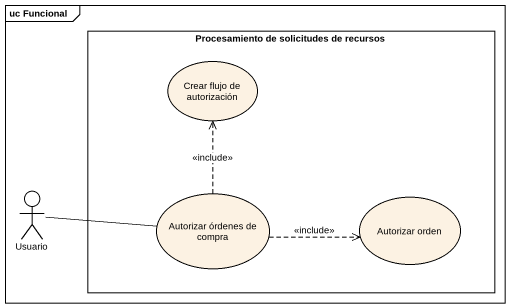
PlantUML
@startuml
mainframe uc Funcional
rectangle "Procesamiento de solicitudes de recursos" as Procesamiento_de {
  usecase "Crear flujo de autorización" as Crear_flujo_de_autorización
  usecase "Autorizar órdenes de compra" as Autorizar_órdenes_de_compra
  usecase "Autorizar orden" as Autorizar_orden
}
actor Usuario
Usuario -right- Autorizar_órdenes_de_compra
Autorizar_órdenes_de_compra .up.> Crear_flujo_de_autorización : <<include>>
Autorizar_órdenes_de_compra .right.> Autorizar_orden : <<include>>
@enduml
